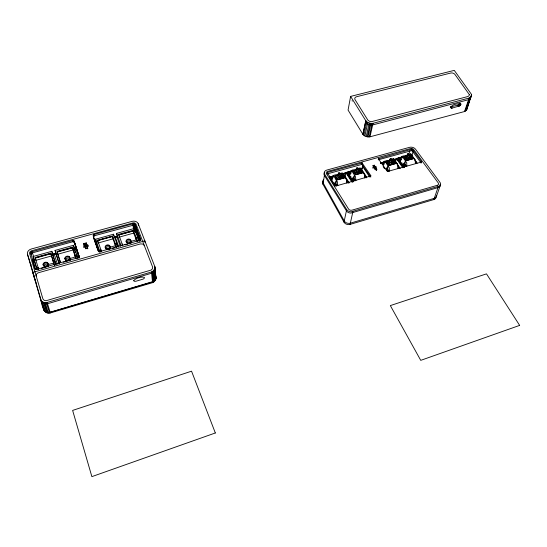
<?xml version="1.0" encoding="UTF-8"?>
<svg xmlns="http://www.w3.org/2000/svg" width="547" height="547" viewBox="0 0 547 547"><rect width="100%" height="100%" fill="white"/><g stroke="black" fill="none" stroke-linecap="round" stroke-linejoin="round"><path stroke-width="0.82" d="M155.922 278.115L155.758 276.584M154.883 267.709C155.676 270.081 153.789 272.488 151.594 273.233L47.541 303.735C44.553 304.809 40.82 302.238 40.663 299.735C42.222 304.467 42.898 314.737 50.365 312.952L152.606 282.655L155.396 280.447L155.936 277.247M131.061 243.347L130.842 241.33A2.393 1.901 -6.9 0 0 130.603 239.894L130.227 239.518A2.393 1.901 -6.9 0 0 126.856 239.668A2.393 1.901 -6.9 0 0 126.849 242.369L128.545 242.854L130.336 242.246A2.174 1.737 -7 0 1 129.188 243.654M130.336 242.102L130.432 242.93A2.174 1.737 -7 0 1 130.179 243.593M388.349 170.746L387.447 169.44L388.11 165.844L386.168 168.866L387.891 171.361L389.361 170.951L389.252 167.683L384.862 161.167L383.358 162.288L383.324 163.485L382.456 163.724M405.758 165.857L404.835 164.565L405.573 160.962L403.59 163.984L405.354 166.452L406.797 166.042L406.736 162.787L402.257 156.346L400.678 157.481L400.63 158.671M116.142 247.155L115.055 243.271L115.451 245.733L109.933 247.203A2.42 1.921 -8.7 0 0 109.715 245.747L109.338 245.364A2.42 1.921 -8.7 0 0 105.94 245.521A2.42 1.921 -8.7 0 0 105.886 248.249L107.581 248.741L109.407 248.126A2.202 1.75 -8.8 0 1 107.821 249.705M109.407 247.982L109.523 248.81A2.195 1.75 -8.8 0 1 109.427 249.152M65.387 260.112A2.468 1.949 -12.1 0 1 66.987 258.225A2.468 1.949 -12.1 0 1 69.626 258.526L69.995 258.916A2.468 1.949 -12.1 0 1 70.166 260.399L69.708 258.492A2.475 1.956 -12.1 0 0 69.531 257.001L69.161 256.611A2.475 1.956 -12.1 0 0 65.695 256.775A2.475 1.956 -12.1 0 0 65.558 259.565L67.267 260.064L69.141 259.435A2.25 1.778 -12.2 0 1 67.472 261.049L63.445 262.184M69.148 259.285L69.305 260.112A2.25 1.778 -12.2 0 1 69.011 260.796M48.43 266.594L47.945 264.598A2.509 1.969 -13.7 0 0 47.794 263.093L47.432 262.697A2.509 1.969 -13.7 0 0 43.931 262.861A2.509 1.969 -13.7 0 0 43.733 265.692L45.449 266.198L47.35 265.555A2.284 1.791 -13.8 0 1 45.647 267.189M47.363 265.404L47.541 266.232A2.277 1.791 -13.9 0 1 47.432 266.587M327.174 174.001L327.571 172.421L362.1 162.992L371.03 175.936L335.769 186.055L335.174 185.761L327.332 172.585M327.571 172.421L327.414 173.83L361.882 164.408L370.777 177.091M79.124 256.064L78.789 257.295L77.906 257.808L37.258 269.233L35.952 269.186L35.179 268.392L35.562 269.644L30.714 253.104L31.329 251.914L72.983 240.454L74.16 241.138L79.404 257.316L74.16 241.138M74.447 242.41L72.758 241.74L32.17 252.919L31.104 254.369L30.714 253.104M338.237 174.657A1.901 1.34 6.2 0 1 336.788 174.623C335.072 174.931 331.694 175.293 332.152 177.713L331.25 177.966L331.359 176.982L332.617 178.985L332.015 179.149L330.62 176.934L329.574 177.495L333.082 183.101M335.12 184.134L335.236 183.149L334.627 183.32L336.248 185.898L337.766 185.467L337.349 181.734L333.41 175.443M340.241 173.549L339.639 172.613L338.73 172.866L339.325 173.802L337.964 174.178L337.649 176.743L338.162 177.549L339.523 177.166L339.844 174.609L334.955 175.956L337.424 179.847L344.419 177.891L341.937 174.021L341.752 175.457M338.162 177.549L338.477 174.985L337.964 174.178M338.572 174.144L338.73 172.866M341.601 173.173L342.121 173.973L340.754 174.356L341.355 175.293L341.027 177.857L340.125 178.11L340.439 175.546L339.844 174.609M34.222 275.996L34.167 277.103M344.138 177.96L341.643 174.137L344.138 177.96L337.602 179.792L335.222 176.031L338.634 175.115M341.581 175.491L341.472 174.295M341.793 176.537L342.121 173.973M421.381 161.645L421.074 162.151L387.399 171.526L378.298 158.719L411.775 149.228L412.629 149.618L421.279 161.406L421.067 163.054M343.748 175.478L343.359 174.124A0.793 0.561 6.6 0 0 342.709 173.761M345.123 177.337L345.752 172.551L352.097 170.794M347.66 172.305A0.793 0.561 6.9 0 0 347.29 173.03L347.673 174.39L348.473 174.165M348.316 175.355L348.569 173.461M349.294 176.872L349.554 174.978M349.396 176.688L349.608 175.149M348.624 183.074L348.706 182.438M356.234 169.659A1.894 1.326 7.2 0 1 354.791 169.625C353.061 169.946 349.697 170.308 350.094 172.729L349.205 172.975M349.909 177.488L350.128 175.943M350.914 176.462L350.593 178.773L351.304 178.732M351.673 180.209L351.892 178.664M362.155 172.927L361.786 172.592L355.865 174.247C350.969 167.662 355.762 171.628 355.694 174.732L362.155 172.927L359.611 169.146M353.383 181.734L352.569 181.96L352.665 181.33M352.699 178.247L353.3 178.083L353.164 179.067L354.059 178.814L354.572 175.218L352.699 178.247L354.36 180.804L355.858 180.38L355.482 176.66L351.454 170.438M358.319 168.531L357.704 167.608L356.808 167.854L357.417 168.784L356.07 169.16L355.7 171.724L356.22 172.517L357.567 172.141L357.943 169.577L353 170.944L355.523 174.794L362.429 172.866L359.892 169.03L359.673 170.473M356.617 169.139L356.808 167.854M356.22 172.517L356.596 169.953L356.07 169.16M355.359 180.818L355.502 179.833L354.606 180.086L353.3 178.083M359.666 168.161L360.193 168.955L358.846 169.331L359.454 170.254L359.078 172.818L358.182 173.071L358.558 170.507L357.943 169.577M359.81 171.519L360.193 168.955M361.54 164.401L361.752 162.985M361.882 164.408L362.1 162.992M362.21 164.51L362.429 163.095M361.533 170.527L361.15 169.18A0.793 0.554 7.5 0 0 360.699 168.866M362.47 164.688L362.688 163.273M361.806 170.288L362.429 166.165L363.68 165.816M83.93 247.565L85.161 245.822L84.764 244.188L83.992 244.4L83.718 243.593L86.269 242.889L86.542 243.695L85.77 243.907L86.159 245.541M372.876 168.216L373.642 166.288L372.596 165.673L374.339 165.194L374.695 165.714L374.169 165.857L373.929 167.273M374.339 165.194L374.456 167.122M436.13 196.469A4.492 3.364 16.5 0 1 433.839 199.559L350.059 224.4A4.588 3.61 11.9 0 1 343.995 222.164L322.928 184.209L324.631 174.199A4.52 3.186 5.7 0 1 326.839 170.069L409.525 147.341A4.417 2.981 9.9 0 1 415.44 149.119L440.014 182.438A4.608 3.193 12 0 1 439.651 185.973L351.16 211.826A4.704 3.426 7.7 0 1 346.689 209.583L324.631 174.199M376.555 170.575L375.659 169.262L375.898 167.847A0.745 0.52 8.3 0 0 374.9 167.539A0.745 0.52 8.3 0 0 374.565 168.216L375.461 169.536A0.752 0.52 8.4 0 0 376.466 169.844A0.752 0.52 8.4 0 0 376.794 169.16L375.898 167.847M378.503 158.404L378.264 159.82L411.474 150.644L412.335 151.034L420.964 162.815L421.279 161.406M378.538 159.697L378.777 158.281M395.502 163.615L395.139 163.28L389.361 164.893C384.281 158.48 389.238 162.295 389.19 165.379L395.502 163.615L392.89 159.902M391.789 159.245L391.153 158.343L390.271 158.582L390.914 159.492L389.594 159.854L389.122 162.418L389.662 163.197L390.975 162.835L391.461 160.271L390.141 160.633L389.662 163.197M350.62 96.402L348.063 110.084L362.791 134.111C364.343 136.36 367.365 137.263 369.984 136.805L464.526 111.533L466.748 109.619L471.603 94.556L454.27 70.372L350.62 96.402L365.69 120.572C367.283 122.849 370.353 123.745 373.027 123.294L469.203 98.022L470.899 96.963L471.651 95.267M390.038 159.868L390.271 158.582M460.834 104.47L460.67 103.588C457.736 103.793 451.61 103.957 450.919 107.745L452.191 108.06L459.555 105.933L460.834 104.47L459.726 102.925L458.912 105.339M393.102 158.883L393.649 159.662L392.336 160.025L392.978 160.934L392.493 163.498L391.611 163.738L392.096 161.18L391.461 160.271M393.163 162.22L393.649 159.662M393.676 162.377L394.483 161.618M395.139 163.28L389.382 164.75M395.515 162.514L396.281 158.527L403.556 156.504M398.92 160.668L399.16 159.45M399.966 162.11L400.219 160.852L399.173 159.382M399.966 162.562L400.274 161.016M401.758 164.585L402.079 163.006M402.387 165.96L402.695 164.415L403.248 165.194L402.934 166.732M412.862 158.76L412.506 158.432L406.797 160.025C401.635 153.7 406.667 157.433 406.633 160.503L412.862 158.76L410.694 155.779M403.071 166.479L403.33 165.215M404.247 167.409L403.467 167.628L403.597 166.992M409.218 154.411L408.568 153.516L407.7 153.755L408.349 154.651L407.05 155.013L406.524 157.577L407.077 158.35L408.377 157.987L408.91 155.423L407.604 155.786L407.077 158.35M407.173 156.319L407.7 153.755M410.517 154.049L411.071 154.822L409.771 155.184L410.428 156.08L409.888 158.644L409.026 158.883L409.559 156.319L408.91 155.423M411.153 150.678L411.447 149.269M411.474 150.644L411.775 149.228M411.816 150.698L412.11 149.283M410.53 157.386L411.071 154.822M412.117 150.835L412.411 149.42M155.751 278.915L155.936 278.033M412.335 151.034L412.629 149.618M153.871 282.006L152.757 271.346L154.78 268.823L154.815 266.615L138.206 223.709A4.896 3.856 -5.9 0 0 132.135 221.357L31.343 248.988A5.183 4.014 -13.8 0 0 27.473 254.211L40.731 299.879M365.69 120.572C364.227 124.169 370.066 125.454 372.651 124.942L468.635 99.677L470.324 98.617L471.029 96.21L470.201 98.583M343.995 222.164L346.682 209.583M362.873 134.241L365.772 120.702M362.955 134.377L365.854 120.839M410.681 155.731L412.506 158.432L410.653 155.874M363.864 135.314L366.784 121.783M364.883 135.991L367.816 122.466M366.223 136.559L369.191 123.041M370.216 123.287L367.228 136.805M368.022 136.907L371.023 123.396M369.225 136.907L372.247 123.396M350.059 224.4L352.931 211.6M369.984 136.805L373.027 123.294M466.748 109.619L469.381 100.963M93.222 235.682L94.446 234.403L133.283 223.73L134.972 224.386L140.545 238.82L139.916 240.311L99.889 251.558L98.439 250.854L93.222 235.682L93.523 237.364L93.578 236.55L94.693 235.682L133.953 225.008L135.13 225.665L140.764 240.495L140.545 238.82M408.896 153.987L409.84 150.719M411.829 156.134L413.361 150.89M459.466 104.921L460.006 103.315L458.263 105.031L450.557 106.939L451.384 108.101M433.839 199.559L438.304 186.65M464.526 111.533L469.203 98.022M465.107 111.287L469.798 97.769M465.627 110.973L470.324 97.462M337.602 179.792L337.786 179.156L343.789 177.481L337.772 179.3L335.66 175.799L335.222 176.031M471.22 95.657L471.603 94.556M466.194 110.48L470.899 96.963M436.403 196.544L440 186.219M154.514 280.843L155.765 278.833M130.89 242.102L130.938 242.02A2.386 1.901 -6.9 0 0 130.692 240.584L130.316 240.201A2.386 1.901 -6.9 0 0 127.184 240.181A2.386 1.901 -6.9 0 0 126.569 242.67M110.002 247.976L110.05 247.887A2.414 1.921 -8.8 0 0 109.831 246.43L109.455 246.047A2.414 1.921 -8.8 0 0 106.296 246.027A2.414 1.921 -8.8 0 0 105.633 248.55M69.818 259.257L69.872 259.169A2.468 1.949 -12.1 0 0 69.695 257.685L69.325 257.295A2.468 1.949 -12.1 0 0 66.392 257.117A2.468 1.949 -12.1 0 0 65.134 259.387M48.081 265.363L48.136 265.274A2.503 1.969 -13.8 0 0 47.986 263.77L47.623 263.374A2.503 1.969 -13.8 0 0 44.656 263.196A2.503 1.969 -13.8 0 0 43.357 265.5M332.015 179.149L333.827 176.113M334.627 183.32L336.46 180.278L336.022 183.874L336.877 185.228M353.369 181.508L347.53 172.51L348.603 171.943L350.025 174.131L351.885 171.102M383.953 162.391L380.787 163.266L381.902 162.698L383.385 164.838L385.314 161.816M404.301 167.17L398.107 158.459L399.242 157.878L400.753 159.998L402.715 156.982M155.334 279.777L153.789 281.411M129.735 242.54L129.83 243.224L130.432 242.786M108.908 249.111L109.523 248.659M69.312 259.962L69.031 259.408M47.555 266.074L47.24 265.527M351.441 170.917L352.35 170.192M392.561 159.498L393.594 158.746L397.655 164.503L398.113 168.49L399.563 168.079L396.876 163.396M402.066 156.866L403.125 156.107M409.799 154.712L410.879 153.953L415.023 159.642L415.44 163.615L416.882 163.211L414.229 158.548M153.803 281.329L49.374 312.508L47.398 312.433L44.355 302.587L42.194 301.698L40.71 299.886M153.181 281.773L153.81 281.411M152.606 282.655L151.464 272.003L152.777 271.339M405.977 156.073L406.469 156.004A1.867 1.272 9.7 0 1 406.838 156.251M373.642 166.288L373.033 167.115L373.307 167.922L373.998 167.731L373.957 166.89A0.923 0.643 8.3 0 1 374.798 166.65L375.741 167.245L376.425 167.054L374.169 165.857M108.176 248.659L108.299 249.343M129.126 242.772L129.222 243.456M34.393 259.223L33.976 259.367A2.838 2.215 -14.2 0 0 32.642 260.379M50.167 312.296L152.531 281.985M49.572 313.082L46.365 302.662L151.485 272.003M112.552 248.557L114.884 247.9M386.168 168.866L386.756 168.702L388.11 170.664L388.985 170.418L389.361 170.951M403.59 163.984L404.171 163.82L405.553 165.762L406.421 165.515L406.797 166.042M38.557 269.028L38.071 267.428L36.519 267.859L36.957 269.295L33.155 256.468L51.815 251.305L55.972 264.693M47.89 264.686L53.681 263.066L50.727 253.165L35.131 257.493L38.734 269.664M69.654 258.581L75.363 256.981L74.795 254.533L75.93 258.457M130.801 241.418L136.285 239.88L135.977 237.419L137.044 241.275M397.737 167.956L398.606 167.71M41.558 268.338L44.827 267.421M124.921 244.892L128.019 244.017M346.538 180.77L347.4 182.11L346.497 182.363L346.846 182.917L348.357 182.493L345.547 177.741M364.473 175.737L365.355 177.064L364.466 177.317L364.822 177.857L366.312 177.44L363.55 172.708M35.117 259.934L32.656 260.625L35.049 268.789M52.772 255.025L56.444 254.006M74.221 249.063L76.136 248.536M114.692 237.815L117.154 237.131M343.318 174.274L345.779 173.59M394.182 160.134L396.643 159.45M340.439 175.546L341.355 175.293M358.558 170.507L359.454 170.254M392.096 161.18L392.978 160.934M409.559 156.319L410.428 156.08M51.486 255.975L35.972 260.29L35.131 257.493M60.108 261.24L60.56 262.669L57.045 251.415L72.43 247.148L73.066 249.965L57.77 254.225L60.245 262.081M98.057 243.018L112.962 238.875L112.559 236.42L97.592 240.571L111.773 236.639M119 237.193L133.7 233.097L133.4 230.246L118.617 234.348L118.713 234.978L133.482 230.882L118.713 234.978M347.755 173.755L348.89 173.44M399.036 160.086L398.264 160.298L397.888 158.965A0.786 0.533 9.4 0 1 398.216 158.268L401.279 157.427M335.304 178.103L336.029 177.898L336.665 178.91L335.94 179.108M353.362 173.071L354.08 172.873M360.521 171.081L361.232 170.876M386.791 163.758L387.495 163.567L388.172 164.538M404.199 158.91L404.896 158.719M411.105 156.989L411.795 156.798M350.025 174.131L350.627 173.967L349.335 171.99M383.385 164.838L383.967 164.674L382.627 162.739M400.753 159.998L401.327 159.84L399.96 157.926M393.498 162.117L394.196 161.926M410.804 157.297L411.488 157.105M360.432 171.642L361.15 171.443M361.177 172.066L361.888 171.867M395.166 162.589L394.469 162.78L393.785 161.809M355.885 174.103L361.786 172.592L359.591 169.29M406.831 159.881L412.541 158.288M411.87 158.767L412.561 158.575M58.946 263.538L55.076 250.403L73.469 245.309L77.831 258.546M99.328 252.188L96.545 244.215L95.588 239.196L113.509 234.232L118.227 247.176M120.313 246.28L117.427 238.396L116.641 233.364L134.323 228.475L139.191 241.186M97.899 242.205L97.564 240.188L112.545 236.03L116.785 247.695M36.061 257.63L50.823 253.541M57.941 251.565L72.58 247.777L57.209 252.044M35.316 258.116L50.898 253.794M340.022 173.611L342.463 172.934L346.449 179.19L346.846 182.917M357.984 168.626L360.391 167.956L364.466 174.144L364.822 177.857M384.862 161.167L388.124 160.374A1.88 1.285 8.9 0 0 389.546 160.408M391.242 159.403L393.594 158.746M402.257 156.346L405.484 155.56A1.867 1.272 9.7 0 0 407.289 155.43M408.561 154.596L410.879 153.953M85.893 244.331L83.992 244.865L83.718 243.593M329.417 177.091L333.438 175.977M341.472 173.741L343.078 173.296L349.246 182.889M359.242 168.811L360.829 168.367L366.688 177.173M380.616 162.876L385.526 161.515M386.551 161.167L387.707 160.845M405.977 155.833L407.597 155.382M52.478 254.198L55.767 253.288M73.845 248.263L76.313 247.579M84.532 245.295L86.173 244.837M95.219 242.328L96.86 241.87M114.118 237.077L117.407 236.167M330.607 176.975L333.068 176.291M338.367 174.855L337.184 175.341M351.153 171.273L342.907 173.563L344.056 175.799L342.641 173.597M356.364 169.857L355.194 170.336M360.131 168.777L362.593 168.093M380.37 163.156L384.404 162.035M390.093 160.49L388.555 161.071M393.751 159.444L401.129 157.392M405.231 156.251L407.44 155.669M52.567 254.307L55.801 253.405M114.173 237.2L117.441 236.29M333.643 176.209L329.711 177.29A0.8 0.568 5.9 0 0 329.533 177.358M344.295 173.296L350.73 171.45M380.466 163.252L384.008 162.22M84.265 245.665L85.982 245.118L87.342 246.061L88.354 245.781L87.623 244.721L85.77 243.907M329.574 177.495L332.268 176.729M347.53 172.51L350.23 171.737M390.004 160.709L386.408 161.666L389.033 165.433L395.775 163.546L393.136 159.799M398.107 158.459L401.231 157.591M406.961 155.998L403.802 156.832L406.476 160.558L413.142 158.698L410.448 154.992M355.694 174.732L353.259 171.02L356.637 170.11M389.19 165.379L386.661 161.741L389.977 160.845M406.633 160.503L404.048 156.907L407.563 155.936M404.048 156.907L404.493 156.818M386.661 161.741L387.098 161.652M353.259 171.02L353.69 170.931M47.596 313.007L44.375 302.58L46.386 302.662M49.374 312.433L45.278 311.558L43.815 309.684M86.843 245.562L88.252 246.362M86.576 246.403L87.151 246.642M45.278 311.475L46.461 312.091M48.334 265.001L47.965 264.604A2.496 1.962 -13.8 0 0 45.312 264.304A2.496 1.962 -13.8 0 0 43.664 266.211L43.11 264.31M137.01 234.116L137.215 234.396L136.306 226.909M413.211 157.762L417.033 163.006M415.453 161.625L416.417 162.958M407.05 155.013L407.604 155.786M408.377 157.987L409.026 158.883M460.164 103.082L460.902 104.115M459.822 103.698L460.656 104.853M459.535 104.087L460.362 105.243M459.159 104.456L459.986 105.612M458.728 104.778L459.555 105.933M458.263 105.031L459.09 106.186M457.798 105.195L458.625 106.357M404.965 164.312L405.771 165.433M398.25 159.273L403.775 167.033M403.467 167.628L397.765 159.601A0.786 0.533 9.4 0 1 397.922 158.965M396.281 158.527L402.852 167.792M451.364 106.897L452.191 108.06M450.933 106.966L451.754 108.128M450.277 106.802L451.097 107.964M393.703 159.245L400.26 168.524M397.252 165.126L399.618 168.49M389.594 159.854L390.141 160.633M390.975 162.835L391.611 163.738M387.584 169.187L388.767 170.89M383.126 166.657L384.527 168.688M362.429 166.165L369.663 176.996M360.835 169.187L361.553 170.274M361.875 170.965L363.242 173.023M364.152 174.397L366.435 177.83M357.567 172.141L358.182 173.071M355.502 179.833L355.858 180.38M350.278 172.517L350.989 173.618M354.059 178.814L354.928 180.148M348.152 173.994L352.918 181.351M348.015 174.548L348.35 175.074M352.569 181.96L347.201 173.666A0.793 0.561 6.9 0 1 347.577 172.941M345.752 172.551L351.94 182.13M342.709 173.843L344.049 175.929M344.938 177.317L348.507 182.876M346.914 181.057L347.906 182.595M342.559 176.079L343.195 177.084M339.523 177.166L340.125 178.11M337.766 185.467L337.417 184.92L336.508 185.173L335.236 183.149M333.957 184.503L334.839 185.905M44.457 310.805L43.733 309.465M144.278 245.446L142.774 244.03L140.422 243.935L38.639 272.68A3.282 2.591 -14.8 0 0 36.211 276.05L42.905 298.915L44.191 300.337L46.051 300.734L151.143 270.074L152.449 268.755L152.634 267.093L136.1 224.284A2.721 2.14 -5.9 0 0 134.788 223.06L134.398 222.944A2.721 2.14 -5.9 0 0 132.723 222.978L31.781 250.717A2.879 2.229 -13.8 0 0 30.27 251.572L30.003 251.88A2.879 2.229 -13.8 0 0 29.634 253.617L36.211 276.05M360.829 168.613L361.553 170.083M394.045 159.389L394.681 160.866M411.344 154.589L411.925 156.066M140.196 240.769L137.174 232.899A2.68 2.126 -6.2 0 0 134.678 231.477M137.591 234.738L139.629 240.195M137.974 236.277L139.478 240.201M139.574 241.145L136.025 231.887L136.1 232.509M137.427 237.008L138.309 239.306M133.4 230.246L137.803 241.781M133.7 233.097L136.285 239.88M121.995 243.873L122.501 245.254M118.617 234.348L122.904 245.972M116.641 233.364L121.031 245.671M115.424 237.61L118.562 246.198M117.092 244.406L116.525 242.861L116.873 245.049M112.962 238.875L115.451 245.733M101.318 251.217L100.826 249.815L101.133 251.435M97.564 240.188L101.407 251.169M95.588 239.196L100.149 252.27M99.828 251.634L99.335 250.232L99.609 251.682M93.797 238.136L98.405 251.34M93.94 238.745L97.961 250.307M85.858 248.885L85.209 246.492A0.841 0.663 -10.2 0 1 85.804 245.637A0.841 0.663 -10.2 0 1 86.829 246.041L87.65 248.283M86.829 246.041L87.479 248.434M84.764 244.188L83.739 245.801L83.787 247.053L84.799 246.772L85.079 245.48L85.161 245.822M85.209 246.492L85.783 248.181A0.848 0.67 -10.3 0 0 86.809 248.591A0.848 0.67 -10.3 0 0 87.404 247.729M352.097 100.662L352.261 101.147M79.342 257.234L74.707 243.217L76.218 249.87M75.807 248.625L78.973 258.198M77.093 256.481L76.306 254.109L76.977 257.015M74.624 250.314L75.356 252.536M72.43 247.148L76.088 258.28M73.066 249.965L75.363 256.981M55.076 250.403L59.267 263.77M35.917 282.56L32.731 272.406L144.825 240.824L145.003 242.417M41.36 300.939L44.663 311.387M54.379 254.581L57.401 264.269M27.473 254.211L30.892 265.151A5.087 3.973 -14.3 0 1 30.769 264.112M42.194 301.698L45.483 312.132M53.387 257.042L55.712 264.543L54.55 260.201M43.398 302.32L46.666 312.747M50.727 253.165L54.468 265.233M45.134 302.689L48.368 313.11M30.762 252.68L31.152 253.945M31.329 251.914L31.712 253.186M31.131 252.085L31.521 253.35M30.851 252.468L31.234 253.733M32.396 252.735L33.538 256.502M31.788 251.654L32.17 252.919M47.172 302.532L50.365 312.952M38.071 267.428L38.721 269.596M33.155 256.468L36.909 269.199M44.02 310.34L30.68 264.474A5.094 3.979 -14.3 0 1 30.577 263.962M44.813 266.157L45.004 266.833M46.098 266.095L46.256 266.786M45.449 266.198L45.647 266.868M47.705 262.998L48.245 264.905M53.018 260.632L54.392 265.35M51.815 251.305L53.155 256.29M55.295 262.601L55.876 264.755M58.577 261.671L58.953 263.107M57.134 251.791L57.558 253.411M64.908 258.198L65.079 258.881M65.743 259.675L65.913 260.358M68.505 259.743L68.669 260.42M69.448 256.912L69.907 258.827M73.469 245.309L74.296 248.885M72.983 240.454L73.277 241.726M72.464 240.461L72.758 241.74M73.872 240.803L74.166 242.082M73.469 240.571L73.763 241.842M155.772 276.502L155.943 277.322M155.833 277.179L155.998 277.924L154.78 266.471L155.998 278.703M86.269 242.889L86.529 244.16M87.595 247.729L87.828 248.844M93.332 235.272L93.578 236.55M93.975 234.601L94.221 235.88M93.585 234.895L93.838 236.174M94.446 234.403L94.693 235.682M105.209 246.916L105.55 248.837A2.407 1.921 -8.8 0 1 107.062 246.991A2.407 1.921 -8.8 0 1 109.667 247.292L110.043 247.675A2.407 1.921 -8.8 0 1 110.275 248.126M106.385 248.536L106.501 249.22M107.581 248.741L107.704 249.425M106.959 248.707L107.082 249.384M109.626 245.658L110.214 249.213M109.297 248.099L109.414 248.782M112.545 236.03L112.648 236.666M113.509 234.232L113.783 235.907M117.373 245.179L117.598 246.635M120.518 244.29L120.743 245.74M126.152 241.042L126.254 241.733M127.348 242.649L127.444 243.333M130.227 242.218L130.323 242.902M130.514 239.805L130.774 241.74M133.283 223.73L133.933 229.159M132.887 224.249L133.523 229.248M134.596 224.222L135.635 232.557M134.555 224.215L135.594 232.543M134.275 223.839L134.432 225.118M134.145 224.14L135.082 231.641M133.796 223.723L133.953 225.008M133.83 224.961L134.535 230.15M135.827 226.376L136.641 233.036M135.506 226.164L136.224 231.996M134.972 224.386L135.875 231.832M134.678 224.065L134.835 225.35M136.661 228.878L137.372 234.704M136.196 227.463L136.805 232.454M138.206 223.709L138.398 225.385M152.134 271.709L153.263 282.361M153.495 270.772L154.589 281.432M155.396 280.447L154.336 269.774L155.321 279.859M154.76 268.83L155.833 279.503M436.561 195.231A4.506 3.371 16.5 0 1 434.27 198.322L350.333 223.176A4.602 3.61 11.8 0 1 344.254 220.933L323.147 182.951A4.451 3.398 9.4 0 1 323.605 179.58M440.014 184.551A4.595 3.186 12 0 1 439.207 187.259L350.88 213.098A4.691 3.426 7.7 0 1 346.415 210.855L324.405 175.491A4.513 3.186 5.7 0 1 324.521 172.674M374.374 169.112A0.745 0.52 8.4 0 1 375.659 169.262M322.928 184.209A4.444 3.398 9.4 0 1 323.079 181.201M360.788 169.577A0.793 0.554 7.5 0 1 361.054 169.809M380.603 163.238A0.786 0.547 8.6 0 1 380.903 163.074M393.642 159.717A0.786 0.54 9.2 0 1 394.1 160.018M407.802 154.917A1.867 1.272 9.7 0 1 407.597 155.204M85.476 247.764A0.841 0.663 -10.3 0 1 86.07 246.902A0.841 0.663 -10.3 0 1 87.096 247.312M33.429 261.876A2.831 2.209 -14.3 0 1 33.736 261.596M65.729 260.242A2.468 1.949 -12.1 0 1 65.36 259.852M126.507 242.478A2.386 1.901 -7 0 1 130.487 241.453L130.863 241.829A2.386 1.901 -7 0 1 131.102 242.273M30.7 264.557A5.094 3.979 -14.3 0 1 30.598 264.044M137.044 234.198A2.673 2.126 -6.2 0 1 137.256 234.478M133.769 280.495L134.07 281.247L135.772 281.295L143.239 279.066L144.319 278.232L144.408 277.37C141.646 276.297 135.786 278.191 133.769 280.495M469.374 94.652L468.984 95.807L467.788 96.552L371.42 121.68L369.457 121.297L367.796 120.019L355.058 99.684A3.261 2.291 9.9 0 1 356.596 96.737L450.701 73.045A3.179 2.126 13.9 0 1 454.947 74.44L469.374 94.652M215.333 432.978L91.875 476.628L72.628 410.414L191.546 371.181L215.333 432.978M519.65 325.39L420.739 360.357L390.339 305.588L486.488 273.862L519.65 325.39M437.306 185.289L352.022 210.157A2.605 1.901 7.7 0 1 348.562 209.043L326.45 173.693A2.509 1.771 5.7 0 1 327.674 171.396L410.448 148.599A2.455 1.655 9.9 0 1 413.737 149.591L438.256 182.951A2.557 1.771 12 0 1 437.313 185.289"/></g></svg>
